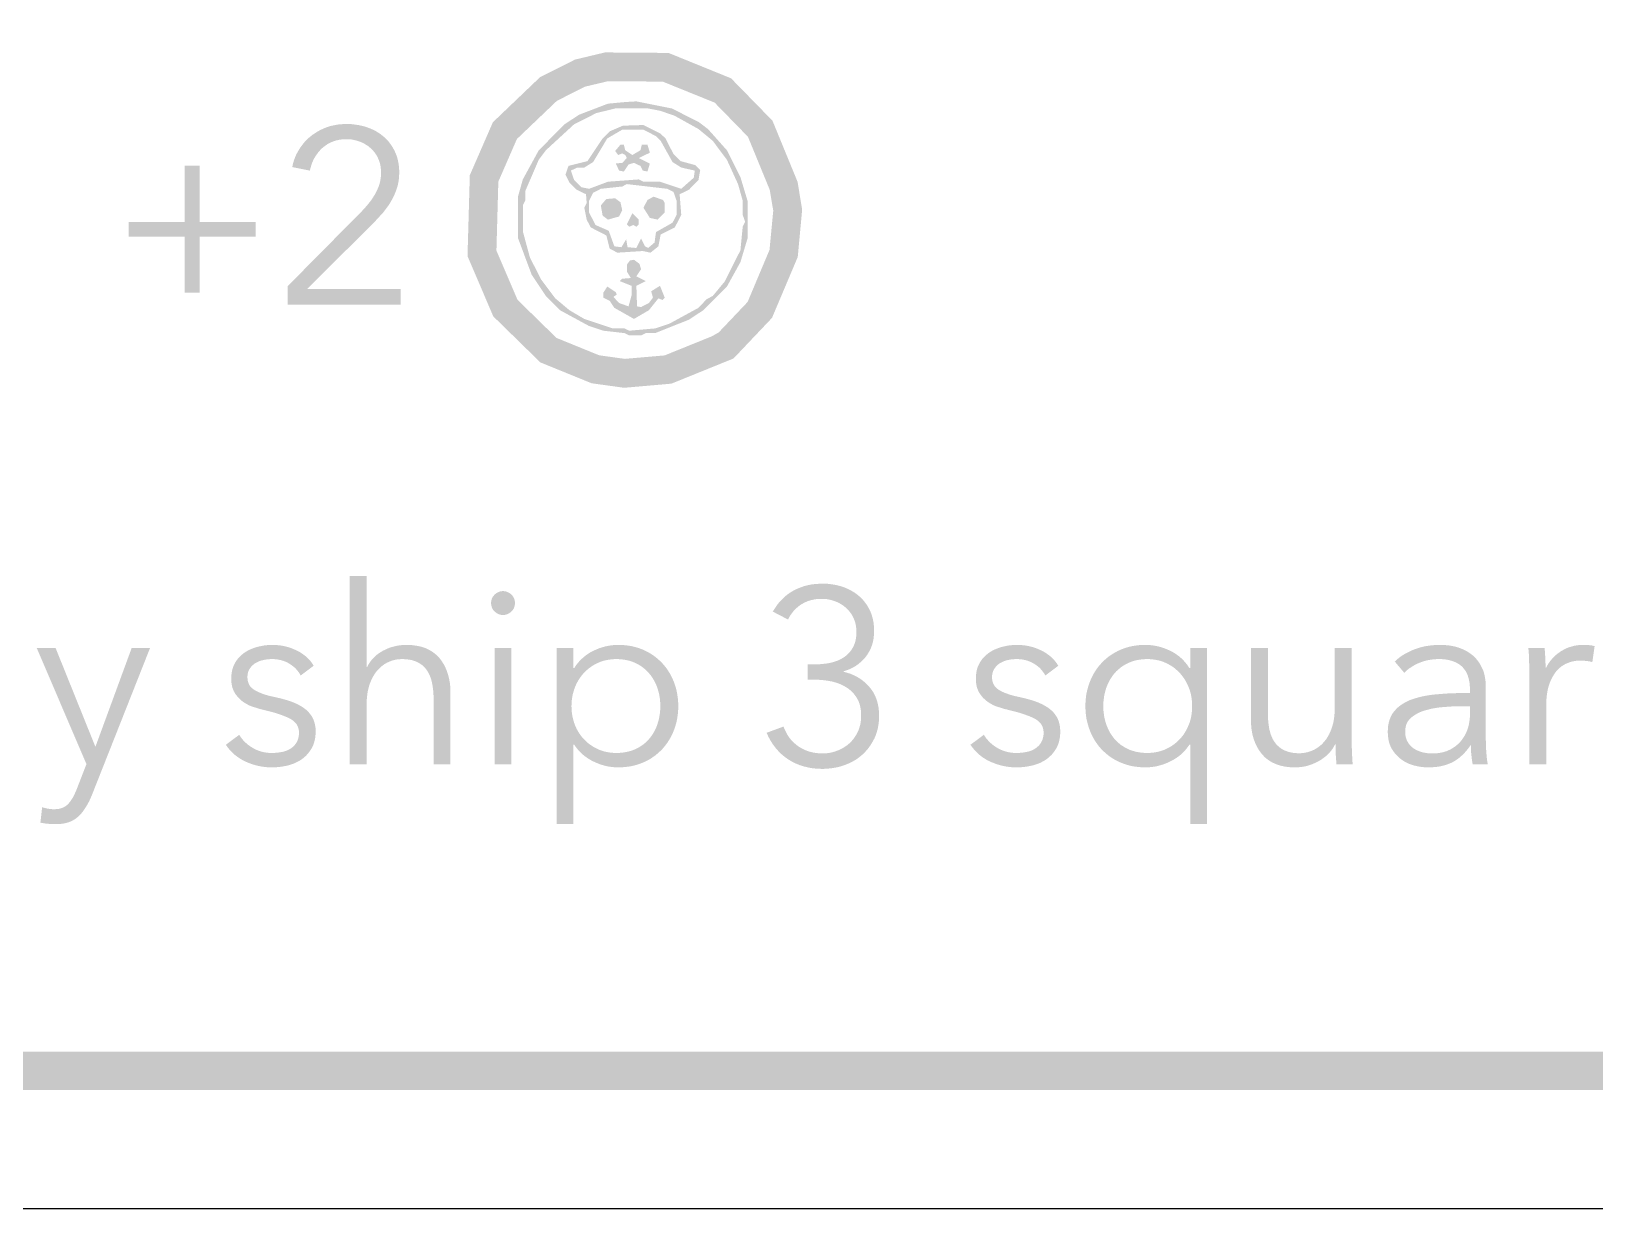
# Model space of a CAD drawing. Header units: millimetres. Extents: x 6 to 297, y 55 to 451.
# Drawn here: x 24.69 to 41.02, y 202.36 to 214.66 of the extents above; entities that cross this region are included whole.
import ezdxf

# ---------------------------------------------------------------- set-up
doc = ezdxf.new("R2010")
doc.units = ezdxf.units.MM
doc.layers.add('CUT', color=1, linetype='Continuous')
doc.layers.add('RASTER', color=7, linetype='Continuous')

msp = doc.modelspace()

# ---------------------------------------------------------------- hatches: boundary and pattern name
at = {"layer": 'RASTER'}
h = msp.add_hatch(color=7, dxfattribs=at)
h.paths.add_polyline_path([(7.2, 240.8), (7.234, 241.316), (7.337, 241.763), (7.509, 242.141), (7.75, 242.45), (8.059, 242.691), (8.438, 242.863), (8.884, 242.966), (9.4, 243), (65.489, 243), (66.005, 242.966), (66.452, 242.863), (66.83, 242.691), (67.139, 242.45), (67.38, 242.141), (67.552, 241.763), (67.655, 241.316), (67.689, 240.8), (67.689, 205.8), (67.655, 205.284), (67.552, 204.837), (67.38, 204.459), (67.139, 204.15), (66.83, 203.909), (66.452, 203.738), (66.005, 203.634), (65.489, 203.6), (9.4, 203.6), (8.884, 203.634), (8.438, 203.737), (8.059, 203.909), (7.75, 204.15), (7.509, 204.459), (7.337, 204.837), (7.234, 205.284), (7.2, 205.8)])
h.paths.add_polyline_path([(7.6, 240.8), (7.6, 205.8), (7.628, 205.378), (7.712, 205.013), (7.853, 204.703), (8.05, 204.45), (8.303, 204.253), (8.612, 204.112), (8.978, 204.028), (9.4, 204), (65.489, 204), (65.911, 204.028), (66.277, 204.113), (66.586, 204.253), (66.839, 204.45), (67.036, 204.703), (67.177, 205.013), (67.261, 205.378), (67.289, 205.8), (67.289, 240.8), (67.261, 241.222), (67.177, 241.587), (67.036, 241.897), (66.839, 242.15), (66.586, 242.347), (66.277, 242.488), (65.911, 242.572), (65.489, 242.6), (9.4, 242.6), (8.978, 242.572), (8.612, 242.488), (8.303, 242.347), (8.05, 242.15), (7.853, 241.897), (7.712, 241.587), (7.628, 241.222), (7.6, 240.8)], flags=0)
h = msp.add_hatch(color=7, dxfattribs=at)
h.paths.add_polyline_path([(30.681, 214.435), (31.345, 214.43), (31.998, 214.165), (32.431, 213.722), (32.693, 213.084), (32.741, 212.794), (32.695, 212.299), (32.426, 211.663), (32.024, 211.239), (31.375, 210.976), (30.882, 210.933), (30.542, 210.98), (30.006, 211.198), (29.514, 211.679), (29.245, 212.308), (29.269, 213.153), (29.51, 213.706), (30.003, 214.177), (30.367, 214.36)])
h.paths.add_polyline_path([(30.715, 214.135), (30.47, 214.077), (30.178, 213.929), (29.761, 213.531), (29.567, 213.086), (29.547, 212.365), (29.767, 211.852), (30.174, 211.454), (30.621, 211.272), (30.889, 211.235), (31.304, 211.271), (31.851, 211.492), (32.171, 211.829), (32.4, 212.373), (32.439, 212.783), (32.402, 213.001), (32.175, 213.554), (31.827, 213.911), (31.285, 214.13), (30.715, 214.135)], flags=0)
h = msp.add_hatch(color=7, dxfattribs=at)
h.paths.add_polyline_path([(30.769, 214.238), (31.206, 214.246), (31.429, 214.196), (31.757, 214.055), (31.98, 213.907), (32.152, 213.734), (32.35, 213.438), (32.491, 213.06), (32.54, 212.813), (32.54, 212.591), (32.441, 212.146), (32.202, 211.719), (31.905, 211.422), (31.528, 211.232), (31.108, 211.133), (30.861, 211.133), (30.811, 211.158), (30.564, 211.183), (30.416, 211.232), (30.063, 211.422), (29.791, 211.669), (29.668, 211.842), (29.502, 212.171), (29.428, 212.467), (29.428, 212.862), (29.477, 213.109), (29.618, 213.463), (29.791, 213.71), (29.939, 213.858), (30.137, 214.006), (30.416, 214.147), (30.638, 214.221)])
h.paths.add_polyline_path([(30.984, 214.196), (30.935, 214.171), (30.737, 214.171), (30.416, 214.073), (30.186, 213.957), (29.915, 213.759), (29.742, 213.537), (29.601, 213.258), (29.527, 213.035), (29.502, 212.739), (29.477, 212.689), (29.502, 212.418), (29.576, 212.171), (29.717, 211.892), (29.841, 211.719), (30.088, 211.496), (30.441, 211.306), (30.688, 211.232), (30.885, 211.232), (30.935, 211.207), (31.034, 211.232), (31.231, 211.232), (31.552, 211.331), (31.93, 211.546), (32.152, 211.793), (32.367, 212.195), (32.441, 212.467), (32.441, 212.615), (32.466, 212.665), (32.441, 212.936), (32.343, 213.258), (32.177, 213.586), (32.113, 213.645), (32.078, 213.71), (31.856, 213.907), (31.503, 214.097), (31.256, 214.171)], flags=0)
h.paths.add_polyline_path([(30.893, 213.917), (31.009, 213.924), (31.379, 213.85), (31.658, 213.71), (31.757, 213.635), (31.955, 213.413), (32.096, 213.134), (32.17, 212.887), (32.17, 212.492), (32.096, 212.245), (31.955, 211.99), (31.708, 211.743), (31.56, 211.645), (31.206, 211.504), (31.108, 211.504), (31.058, 211.479), (30.935, 211.479), (30.885, 211.504), (30.663, 211.529), (30.515, 211.578), (30.211, 211.743), (30.063, 211.892), (29.915, 212.114), (29.774, 212.492), (29.774, 212.936), (29.823, 213.109), (29.989, 213.413), (30.26, 213.685), (30.409, 213.784), (30.712, 213.9)], flags=0)
h.paths.add_polyline_path([(30.787, 213.85), (30.589, 213.801), (30.359, 213.685), (30.063, 213.413), (29.989, 213.314), (29.848, 212.986), (29.848, 212.887), (29.823, 212.838), (29.823, 212.566), (29.897, 212.294), (30.013, 212.065), (30.162, 211.867), (30.31, 211.743), (30.465, 211.652), (30.762, 211.553), (30.885, 211.553), (30.935, 211.529), (31.206, 211.553), (31.355, 211.603), (31.658, 211.768), (31.742, 211.857), (31.807, 211.892), (31.93, 212.04), (32.096, 212.368), (32.12, 212.615), (32.145, 212.665), (32.12, 212.739), (32.12, 212.887), (32.071, 213.06), (31.955, 213.314), (31.807, 213.512), (31.658, 213.635), (31.404, 213.776), (31.256, 213.826), (31.132, 213.85)], flags=0)
h.paths.add_polyline_path([(30.868, 213.67), (31.083, 213.677), (31.263, 213.586), (31.313, 213.537), (31.397, 213.374), (31.471, 213.3), (31.626, 213.258), (31.676, 213.208), (31.658, 213.102), (31.56, 213.003), (31.461, 212.954), (31.478, 212.739), (31.411, 212.608), (31.263, 212.534), (31.239, 212.41), (31.157, 212.344), (31.076, 212.361), (30.811, 212.344), (30.73, 212.386), (30.695, 212.524), (30.532, 212.608), (30.49, 212.689), (30.465, 212.813), (30.49, 212.862), (30.483, 212.954), (30.384, 213.003), (30.31, 213.077), (30.268, 213.159), (30.3, 213.25), (30.498, 213.3), (30.656, 213.537), (30.73, 213.611)], flags=0)
h.paths.add_polyline_path([(30.861, 213.628), (30.705, 213.537), (30.557, 213.29), (30.465, 213.233), (30.391, 213.233), (30.325, 213.201), (30.359, 213.102), (30.433, 213.028), (30.515, 213.011), (30.712, 213.085), (31.034, 213.109), (31.083, 213.085), (31.256, 213.085), (31.478, 213.011), (31.609, 213.127), (31.619, 213.201), (31.478, 213.233), (31.387, 213.29), (31.263, 213.512), (31.214, 213.561), (31.083, 213.628)], flags=0)
h.paths.add_polyline_path([(30.843, 213.472), (30.878, 213.472), (30.893, 213.413), (30.967, 213.364), (31.051, 213.413), (31.066, 213.472), (31.125, 213.472), (31.15, 213.388), (31.034, 213.332), (31.15, 213.275), (31.125, 213.191), (31.076, 213.201), (31.051, 213.25), (30.984, 213.282), (30.927, 213.265), (30.878, 213.191), (30.829, 213.201), (30.794, 213.275), (30.861, 213.282), (30.91, 213.332), (30.893, 213.364), (30.861, 213.381), (30.819, 213.364), (30.787, 213.406)], flags=0)
h.paths.add_polyline_path([(30.91, 213.06), (30.861, 213.035), (30.638, 213.011), (30.557, 212.969), (30.515, 212.887), (30.515, 212.764), (30.582, 212.633), (30.72, 212.573), (30.779, 212.41), (30.853, 212.401), (30.903, 212.484), (30.917, 212.401), (31.009, 212.393), (31.058, 212.492), (31.1, 212.41), (31.132, 212.393), (31.199, 212.45), (31.214, 212.559), (31.387, 212.657), (31.429, 212.739), (31.429, 212.887), (31.397, 212.978), (31.33, 213.011)], flags=0)
h.paths.add_polyline_path([(31.189, 212.929), (31.288, 212.894), (31.305, 212.862), (31.305, 212.764), (31.231, 212.689), (31.15, 212.707), (31.083, 212.813), (31.125, 212.894)], flags=0)
h.paths.add_polyline_path([(30.695, 212.904), (30.787, 212.912), (30.843, 212.87), (30.861, 212.788), (30.829, 212.722), (30.712, 212.689), (30.656, 212.731), (30.638, 212.838)], flags=0)
h.paths.add_polyline_path([(30.967, 212.756), (31.034, 212.689), (31.034, 212.64), (31.009, 212.615), (30.977, 212.633), (30.935, 212.615), (30.91, 212.64)], flags=0)
h.paths.add_polyline_path([(30.942, 212.262), (30.984, 212.27), (31.041, 212.228), (31.058, 212.171), (31.009, 212.097), (31.108, 212.047), (31.009, 211.998), (31.016, 211.783), (31.058, 211.776), (31.14, 211.818), (31.182, 211.874), (31.164, 211.941), (31.256, 211.998), (31.305, 211.874), (31.281, 211.85), (31.239, 211.867), (31.14, 211.743), (30.984, 211.652), (30.779, 211.768), (30.73, 211.842), (30.663, 211.874), (30.663, 211.924), (30.705, 211.99), (30.794, 211.931), (30.804, 211.907), (30.769, 211.882), (30.829, 211.818), (30.927, 211.783), (30.959, 211.899), (30.959, 211.998), (30.836, 212.047), (30.861, 212.072), (30.952, 212.079), (30.91, 212.146), (30.91, 212.22)], flags=0)
for points in [[(28.545, 211.8), (27.367, 211.8), (27.367, 211.995), (28.121, 212.757), (28.131, 212.767), (28.142, 212.778), (28.152, 212.789), (28.162, 212.8), (28.172, 212.811), (28.183, 212.823), (28.193, 212.835), (28.203, 212.847), (28.213, 212.859), (28.222, 212.871), (28.232, 212.883), (28.241, 212.896), (28.25, 212.908), (28.258, 212.921), (28.266, 212.934), (28.274, 212.947), (28.282, 212.96), (28.289, 212.973), (28.296, 212.987), (28.302, 213), (28.308, 213.014), (28.314, 213.028), (28.319, 213.043), (28.324, 213.057), (28.328, 213.072), (28.332, 213.087), (28.335, 213.102), (28.337, 213.117), (28.339, 213.132), (28.341, 213.147), (28.342, 213.162), (28.342, 213.178), (28.342, 213.198), (28.34, 213.217), (28.338, 213.236), (28.335, 213.255), (28.331, 213.273), (28.326, 213.29), (28.32, 213.307), (28.313, 213.324), (28.306, 213.34), (28.298, 213.355), (28.289, 213.37), (28.279, 213.384), (28.269, 213.397), (28.258, 213.41), (28.246, 213.422), (28.234, 213.434), (28.221, 213.445), (28.208, 213.456), (28.194, 213.465), (28.18, 213.474), (28.165, 213.483), (28.149, 213.491), (28.133, 213.498), (28.117, 213.504), (28.1, 213.51), (28.084, 213.515), (28.066, 213.519), (28.049, 213.523), (28.032, 213.526), (28.014, 213.527), (27.996, 213.529), (27.978, 213.529), (27.942, 213.528), (27.907, 213.523), (27.873, 213.516), (27.842, 213.506), (27.811, 213.493), (27.782, 213.477), (27.754, 213.458), (27.728, 213.437), (27.704, 213.413), (27.682, 213.387), (27.663, 213.36), (27.645, 213.332), (27.63, 213.302), (27.617, 213.27), (27.607, 213.236), (27.598, 213.201), (27.414, 213.238), (27.419, 213.262), (27.425, 213.285), (27.432, 213.308), (27.44, 213.331), (27.449, 213.353), (27.459, 213.375), (27.471, 213.396), (27.483, 213.417), (27.496, 213.438), (27.51, 213.457), (27.524, 213.476), (27.539, 213.495), (27.555, 213.512), (27.572, 213.529), (27.589, 213.545), (27.608, 213.56), (27.626, 213.575), (27.646, 213.588), (27.666, 213.601), (27.686, 213.613), (27.708, 213.625), (27.73, 213.635), (27.752, 213.645), (27.775, 213.654), (27.799, 213.662), (27.823, 213.669), (27.848, 213.674), (27.873, 213.679), (27.898, 213.683), (27.924, 213.685), (27.951, 213.687), (27.978, 213.688), (28.006, 213.687), (28.033, 213.686), (28.06, 213.683), (28.087, 213.679), (28.113, 213.675), (28.139, 213.669), (28.165, 213.663), (28.19, 213.655), (28.215, 213.646), (28.238, 213.637), (28.262, 213.626), (28.284, 213.615), (28.305, 213.602), (28.326, 213.589), (28.346, 213.574), (28.365, 213.559), (28.384, 213.542), (28.401, 213.525), (28.418, 213.507), (28.433, 213.487), (28.448, 213.467), (28.462, 213.446), (28.474, 213.424), (28.486, 213.4), (28.497, 213.376), (28.506, 213.351), (28.514, 213.325), (28.52, 213.298), (28.525, 213.27), (28.529, 213.241), (28.531, 213.211), (28.532, 213.181), (28.531, 213.159), (28.53, 213.137), (28.528, 213.116), (28.526, 213.095), (28.522, 213.075), (28.518, 213.055), (28.513, 213.036), (28.507, 213.017), (28.501, 212.998), (28.494, 212.98), (28.486, 212.961), (28.479, 212.943), (28.47, 212.926), (28.461, 212.908), (28.452, 212.891), (28.442, 212.874), (28.432, 212.857), (28.421, 212.84), (28.41, 212.824), (28.398, 212.808), (28.386, 212.792), (28.374, 212.776), (28.361, 212.76), (28.347, 212.745), (28.333, 212.73), (28.32, 212.715), (28.306, 212.699), (28.291, 212.684), (28.277, 212.669), (28.262, 212.654), (28.248, 212.639), (28.233, 212.624), (27.57, 211.966), (28.545, 211.966)], [(26.447, 212.666), (27.032, 212.666), (27.032, 212.51), (26.447, 212.51), (26.447, 211.925), (26.291, 211.925), (26.291, 212.51), (25.706, 212.51), (25.706, 212.666), (26.291, 212.666), (26.291, 213.251), (26.447, 213.251)], [(28.196, 208.017), (28.21, 208.043), (28.225, 208.067), (28.243, 208.09), (28.262, 208.112), (28.284, 208.133), (28.307, 208.152), (28.333, 208.169), (28.36, 208.186), (28.389, 208.2), (28.418, 208.213), (28.448, 208.224), (28.479, 208.232), (28.509, 208.239), (28.541, 208.244), (28.572, 208.247), (28.605, 208.248), (28.661, 208.246), (28.713, 208.239), (28.762, 208.229), (28.807, 208.214), (28.849, 208.194), (28.887, 208.17), (28.921, 208.142), (28.952, 208.11), (28.979, 208.074), (29.002, 208.036), (29.022, 207.994), (29.038, 207.95), (29.051, 207.903), (29.06, 207.854), (29.066, 207.801), (29.067, 207.746), (29.067, 207), (28.891, 207), (28.891, 207.673), (28.89, 207.697), (28.89, 207.72), (28.888, 207.743), (28.887, 207.765), (28.885, 207.787), (28.882, 207.807), (28.879, 207.828), (28.875, 207.848), (28.871, 207.867), (28.866, 207.885), (28.86, 207.903), (28.854, 207.92), (28.847, 207.936), (28.839, 207.952), (28.831, 207.967), (28.822, 207.981), (28.812, 207.995), (28.801, 208.008), (28.79, 208.02), (28.778, 208.031), (28.764, 208.042), (28.751, 208.051), (28.736, 208.06), (28.72, 208.069), (28.704, 208.076), (28.686, 208.082), (28.668, 208.088), (28.648, 208.092), (28.628, 208.095), (28.606, 208.098), (28.584, 208.099), (28.56, 208.1), (28.543, 208.099), (28.526, 208.098), (28.508, 208.096), (28.491, 208.093), (28.474, 208.089), (28.457, 208.084), (28.441, 208.078), (28.424, 208.071), (28.408, 208.064), (28.392, 208.055), (28.376, 208.046), (28.361, 208.035), (28.347, 208.024), (28.332, 208.011), (28.319, 207.998), (28.306, 207.984), (28.293, 207.969), (28.281, 207.953), (28.27, 207.936), (28.259, 207.918), (28.249, 207.899), (28.239, 207.879), (28.231, 207.858), (28.222, 207.836), (28.215, 207.813), (28.209, 207.789), (28.203, 207.764), (28.199, 207.738), (28.196, 207.711), (28.193, 207.683), (28.192, 207.654), (28.191, 207.624), (28.191, 207), (28.014, 207), (28.014, 208.966), (28.191, 208.966), (28.191, 208.017)], [(32.798, 208.045), (32.879, 208.045), (32.901, 208.045), (32.923, 208.046), (32.944, 208.048), (32.965, 208.05), (32.985, 208.052), (33.006, 208.055), (33.026, 208.059), (33.045, 208.063), (33.065, 208.068), (33.083, 208.074), (33.101, 208.08), (33.119, 208.087), (33.135, 208.095), (33.151, 208.103), (33.167, 208.112), (33.182, 208.122), (33.196, 208.132), (33.21, 208.144), (33.222, 208.156), (33.234, 208.168), (33.245, 208.182), (33.256, 208.196), (33.265, 208.211), (33.274, 208.227), (33.282, 208.244), (33.289, 208.261), (33.295, 208.28), (33.3, 208.299), (33.303, 208.319), (33.306, 208.339), (33.307, 208.361), (33.308, 208.383), (33.308, 208.402), (33.306, 208.421), (33.304, 208.44), (33.301, 208.458), (33.297, 208.475), (33.292, 208.492), (33.286, 208.509), (33.279, 208.525), (33.272, 208.541), (33.264, 208.556), (33.255, 208.57), (33.245, 208.584), (33.235, 208.597), (33.224, 208.61), (33.212, 208.622), (33.2, 208.634), (33.187, 208.645), (33.174, 208.656), (33.16, 208.665), (33.146, 208.674), (33.131, 208.683), (33.115, 208.691), (33.099, 208.698), (33.083, 208.704), (33.066, 208.71), (33.05, 208.715), (33.032, 208.719), (33.015, 208.723), (32.998, 208.726), (32.98, 208.727), (32.962, 208.729), (32.944, 208.729), (32.915, 208.728), (32.887, 208.726), (32.86, 208.721), (32.834, 208.715), (32.808, 208.708), (32.784, 208.698), (32.76, 208.687), (32.737, 208.674), (32.715, 208.66), (32.695, 208.644), (32.675, 208.626), (32.656, 208.607), (32.639, 208.586), (32.622, 208.563), (32.607, 208.539), (32.593, 208.513), (32.434, 208.596), (32.457, 208.632), (32.48, 208.666), (32.505, 208.697), (32.532, 208.725), (32.56, 208.752), (32.589, 208.776), (32.62, 208.797), (32.653, 208.816), (32.687, 208.833), (32.721, 208.847), (32.757, 208.86), (32.795, 208.87), (32.833, 208.878), (32.872, 208.883), (32.913, 208.886), (32.954, 208.888), (32.982, 208.887), (33.008, 208.886), (33.035, 208.883), (33.061, 208.879), (33.086, 208.875), (33.112, 208.869), (33.137, 208.863), (33.161, 208.855), (33.185, 208.847), (33.208, 208.837), (33.231, 208.827), (33.253, 208.815), (33.274, 208.803), (33.294, 208.79), (33.314, 208.775), (33.333, 208.76), (33.351, 208.744), (33.368, 208.727), (33.384, 208.709), (33.399, 208.69), (33.413, 208.671), (33.426, 208.65), (33.438, 208.628), (33.45, 208.605), (33.46, 208.582), (33.468, 208.558), (33.476, 208.532), (33.482, 208.506), (33.487, 208.479), (33.49, 208.452), (33.492, 208.423), (33.493, 208.394), (33.491, 208.353), (33.487, 208.315), (33.48, 208.278), (33.47, 208.243), (33.457, 208.21), (33.441, 208.178), (33.423, 208.148), (33.402, 208.119), (33.378, 208.093), (33.353, 208.069), (33.327, 208.047), (33.299, 208.027), (33.27, 208.01), (33.239, 207.995), (33.207, 207.983), (33.173, 207.972), (33.173, 207.967), (33.212, 207.957), (33.249, 207.945), (33.284, 207.93), (33.318, 207.912), (33.351, 207.892), (33.381, 207.869), (33.411, 207.843), (33.438, 207.815), (33.463, 207.784), (33.485, 207.752), (33.503, 207.717), (33.518, 207.68), (33.53, 207.64), (33.538, 207.599), (33.543, 207.555), (33.545, 207.51), (33.544, 207.477), (33.542, 207.445), (33.538, 207.414), (33.533, 207.384), (33.526, 207.356), (33.518, 207.328), (33.508, 207.3), (33.497, 207.274), (33.484, 207.249), (33.47, 207.225), (33.456, 207.202), (33.44, 207.179), (33.424, 207.158), (33.406, 207.138), (33.387, 207.118), (33.368, 207.1), (33.347, 207.083), (33.326, 207.066), (33.304, 207.051), (33.28, 207.037), (33.256, 207.024), (33.232, 207.012), (33.206, 207.001), (33.179, 206.991), (33.152, 206.982), (33.125, 206.974), (33.097, 206.968), (33.068, 206.963), (33.04, 206.959), (33.011, 206.956), (32.982, 206.954), (32.952, 206.953), (32.902, 206.955), (32.854, 206.959), (32.807, 206.967), (32.762, 206.978), (32.719, 206.991), (32.677, 207.008), (32.637, 207.028), (32.598, 207.051), (32.562, 207.076), (32.527, 207.105), (32.495, 207.136), (32.466, 207.169), (32.438, 207.206), (32.413, 207.244), (32.39, 207.286), (32.369, 207.33), (32.546, 207.395), (32.559, 207.363), (32.574, 207.333), (32.59, 207.304), (32.609, 207.277), (32.629, 207.252), (32.652, 207.229), (32.676, 207.208), (32.702, 207.188), (32.73, 207.171), (32.759, 207.156), (32.788, 207.143), (32.819, 207.133), (32.851, 207.125), (32.884, 207.119), (32.917, 207.116), (32.952, 207.114), (32.971, 207.115), (32.991, 207.116), (33.01, 207.118), (33.029, 207.121), (33.048, 207.125), (33.067, 207.13), (33.085, 207.135), (33.104, 207.142), (33.122, 207.149), (33.14, 207.157), (33.157, 207.165), (33.173, 207.175), (33.189, 207.185), (33.205, 207.196), (33.22, 207.207), (33.234, 207.22), (33.248, 207.233), (33.26, 207.246), (33.273, 207.261), (33.284, 207.276), (33.295, 207.292), (33.305, 207.308), (33.315, 207.325), (33.324, 207.343), (33.332, 207.362), (33.338, 207.381), (33.344, 207.401), (33.349, 207.421), (33.353, 207.442), (33.355, 207.464), (33.357, 207.487), (33.357, 207.51), (33.357, 207.535), (33.355, 207.56), (33.352, 207.583), (33.347, 207.605), (33.342, 207.627), (33.335, 207.647), (33.327, 207.667), (33.317, 207.685), (33.307, 207.703), (33.295, 207.719), (33.283, 207.735), (33.27, 207.75), (33.256, 207.764), (33.241, 207.777), (33.226, 207.789), (33.209, 207.801), (33.192, 207.811), (33.174, 207.821), (33.156, 207.83), (33.137, 207.839), (33.118, 207.846), (33.098, 207.853), (33.077, 207.859), (33.056, 207.865), (33.034, 207.869), (33.013, 207.873), (32.991, 207.876), (32.969, 207.879), (32.947, 207.881), (32.924, 207.883), (32.902, 207.884), (32.879, 207.884), (32.798, 207.884)], [(25.355, 207.19), (25.36, 207.19), (25.737, 208.217), (25.929, 208.217), (25.323, 206.685), (25.309, 206.651), (25.294, 206.619), (25.278, 206.588), (25.261, 206.559), (25.243, 206.532), (25.225, 206.506), (25.205, 206.482), (25.184, 206.461), (25.162, 206.441), (25.137, 206.424), (25.111, 206.409), (25.081, 206.397), (25.05, 206.388), (25.016, 206.381), (24.98, 206.377), (24.941, 206.376), (24.921, 206.376), (24.901, 206.377), (24.881, 206.378), (24.861, 206.38), (24.841, 206.382), (24.822, 206.385), (24.802, 206.388), (24.783, 206.392), (24.801, 206.553), (24.816, 206.548), (24.832, 206.544), (24.848, 206.54), (24.865, 206.537), (24.881, 206.535), (24.897, 206.533), (24.914, 206.532), (24.931, 206.532), (24.953, 206.533), (24.974, 206.535), (24.994, 206.54), (25.012, 206.546), (25.029, 206.554), (25.045, 206.563), (25.06, 206.575), (25.074, 206.588), (25.087, 206.603), (25.099, 206.619), (25.111, 206.637), (25.123, 206.656), (25.134, 206.677), (25.144, 206.699), (25.155, 206.723), (25.165, 206.748), (25.264, 207.003), (24.744, 208.217), (24.941, 208.217)], [(27.502, 207.928), (27.492, 207.947), (27.48, 207.964), (27.467, 207.981), (27.453, 207.997), (27.438, 208.012), (27.421, 208.026), (27.403, 208.039), (27.384, 208.052), (27.364, 208.063), (27.343, 208.073), (27.321, 208.081), (27.299, 208.088), (27.276, 208.093), (27.253, 208.097), (27.228, 208.099), (27.203, 208.1), (27.192, 208.1), (27.18, 208.099), (27.168, 208.098), (27.156, 208.097), (27.145, 208.096), (27.133, 208.094), (27.121, 208.092), (27.11, 208.089), (27.098, 208.087), (27.087, 208.083), (27.076, 208.08), (27.065, 208.076), (27.055, 208.071), (27.045, 208.066), (27.036, 208.061), (27.026, 208.056), (27.018, 208.05), (27.009, 208.043), (27.001, 208.036), (26.994, 208.029), (26.986, 208.021), (26.98, 208.013), (26.974, 208.005), (26.968, 207.996), (26.963, 207.986), (26.958, 207.977), (26.954, 207.967), (26.951, 207.956), (26.949, 207.945), (26.947, 207.934), (26.946, 207.922), (26.946, 207.91), (26.947, 207.889), (26.95, 207.87), (26.956, 207.851), (26.963, 207.834), (26.973, 207.818), (26.985, 207.804), (27, 207.791), (27.016, 207.779), (27.035, 207.768), (27.056, 207.757), (27.08, 207.747), (27.106, 207.737), (27.135, 207.727), (27.167, 207.718), (27.201, 207.71), (27.237, 207.702), (27.289, 207.69), (27.338, 207.677), (27.383, 207.663), (27.425, 207.648), (27.463, 207.631), (27.497, 207.613), (27.528, 207.594), (27.556, 207.573), (27.58, 207.551), (27.6, 207.527), (27.618, 207.502), (27.633, 207.474), (27.644, 207.445), (27.652, 207.414), (27.657, 207.381), (27.658, 207.346), (27.658, 207.32), (27.656, 207.296), (27.653, 207.272), (27.648, 207.25), (27.642, 207.228), (27.636, 207.208), (27.627, 207.189), (27.618, 207.17), (27.607, 207.153), (27.596, 207.136), (27.584, 207.12), (27.571, 207.105), (27.558, 207.091), (27.544, 207.078), (27.528, 207.065), (27.513, 207.053), (27.496, 207.042), (27.479, 207.032), (27.461, 207.023), (27.443, 207.014), (27.425, 207.007), (27.406, 207), (27.386, 206.994), (27.366, 206.988), (27.345, 206.984), (27.325, 206.98), (27.304, 206.976), (27.283, 206.974), (27.263, 206.972), (27.242, 206.97), (27.221, 206.969), (27.201, 206.969), (27.166, 206.97), (27.132, 206.972), (27.098, 206.977), (27.065, 206.983), (27.031, 206.991), (26.998, 207.001), (26.965, 207.013), (26.933, 207.026), (26.901, 207.041), (26.871, 207.059), (26.842, 207.078), (26.815, 207.099), (26.789, 207.123), (26.764, 207.148), (26.741, 207.176), (26.72, 207.205), (26.86, 207.309), (26.872, 207.29), (26.886, 207.271), (26.901, 207.253), (26.918, 207.235), (26.936, 207.219), (26.955, 207.203), (26.976, 207.188), (26.998, 207.174), (27.021, 207.161), (27.044, 207.15), (27.069, 207.141), (27.093, 207.133), (27.119, 207.127), (27.145, 207.123), (27.171, 207.12), (27.198, 207.12), (27.212, 207.12), (27.226, 207.12), (27.24, 207.121), (27.254, 207.122), (27.267, 207.124), (27.281, 207.125), (27.294, 207.128), (27.307, 207.13), (27.32, 207.133), (27.332, 207.136), (27.344, 207.14), (27.356, 207.144), (27.367, 207.149), (27.378, 207.154), (27.388, 207.16), (27.398, 207.166), (27.408, 207.173), (27.417, 207.18), (27.425, 207.188), (27.433, 207.196), (27.441, 207.204), (27.448, 207.213), (27.455, 207.223), (27.461, 207.233), (27.466, 207.243), (27.471, 207.254), (27.475, 207.266), (27.478, 207.278), (27.481, 207.291), (27.483, 207.304), (27.484, 207.318), (27.484, 207.333), (27.483, 207.356), (27.478, 207.378), (27.471, 207.398), (27.461, 207.417), (27.448, 207.434), (27.432, 207.45), (27.413, 207.464), (27.392, 207.477), (27.367, 207.489), (27.34, 207.501), (27.311, 207.512), (27.279, 207.524), (27.244, 207.535), (27.207, 207.546), (27.167, 207.556), (27.125, 207.567), (27.111, 207.57), (27.097, 207.574), (27.083, 207.577), (27.069, 207.581), (27.054, 207.586), (27.04, 207.59), (27.025, 207.595), (27.01, 207.599), (26.994, 207.604), (26.98, 207.61), (26.965, 207.616), (26.951, 207.623), (26.937, 207.631), (26.923, 207.639), (26.91, 207.647), (26.896, 207.657), (26.884, 207.666), (26.872, 207.677), (26.86, 207.688), (26.849, 207.699), (26.839, 207.711), (26.829, 207.724), (26.819, 207.737), (26.811, 207.751), (26.803, 207.766), (26.796, 207.782), (26.79, 207.798), (26.785, 207.816), (26.782, 207.834), (26.779, 207.853), (26.777, 207.873), (26.777, 207.894), (26.777, 207.917), (26.779, 207.939), (26.782, 207.961), (26.786, 207.981), (26.791, 208.001), (26.797, 208.019), (26.805, 208.037), (26.813, 208.054), (26.823, 208.071), (26.833, 208.086), (26.844, 208.101), (26.856, 208.115), (26.868, 208.128), (26.882, 208.141), (26.896, 208.152), (26.911, 208.164), (26.926, 208.174), (26.942, 208.184), (26.959, 208.193), (26.976, 208.201), (26.994, 208.208), (27.012, 208.215), (27.031, 208.222), (27.05, 208.227), (27.069, 208.232), (27.089, 208.236), (27.109, 208.24), (27.129, 208.243), (27.149, 208.245), (27.17, 208.247), (27.19, 208.248), (27.211, 208.248), (27.243, 208.247), (27.274, 208.244), (27.305, 208.24), (27.336, 208.234), (27.367, 208.226), (27.398, 208.216), (27.428, 208.204), (27.458, 208.191), (27.487, 208.176), (27.514, 208.159), (27.539, 208.141), (27.563, 208.122), (27.584, 208.101), (27.604, 208.079), (27.622, 208.055), (27.637, 208.03)], [(35.281, 207.928), (35.271, 207.947), (35.259, 207.964), (35.246, 207.981), (35.232, 207.997), (35.217, 208.012), (35.2, 208.026), (35.182, 208.039), (35.163, 208.052), (35.143, 208.063), (35.122, 208.073), (35.101, 208.081), (35.078, 208.088), (35.055, 208.093), (35.032, 208.097), (35.007, 208.099), (34.982, 208.1), (34.971, 208.1), (34.959, 208.099), (34.947, 208.098), (34.936, 208.097), (34.924, 208.096), (34.912, 208.094), (34.901, 208.092), (34.889, 208.089), (34.877, 208.087), (34.866, 208.083), (34.855, 208.08), (34.845, 208.076), (34.834, 208.071), (34.824, 208.066), (34.815, 208.061), (34.806, 208.056), (34.797, 208.05), (34.788, 208.043), (34.78, 208.036), (34.773, 208.029), (34.766, 208.021), (34.759, 208.013), (34.753, 208.005), (34.747, 207.996), (34.742, 207.986), (34.737, 207.977), (34.734, 207.967), (34.731, 207.956), (34.728, 207.945), (34.726, 207.934), (34.725, 207.922), (34.725, 207.91), (34.726, 207.889), (34.729, 207.87), (34.735, 207.851), (34.743, 207.834), (34.752, 207.818), (34.764, 207.804), (34.779, 207.791), (34.795, 207.779), (34.814, 207.768), (34.835, 207.757), (34.859, 207.747), (34.886, 207.737), (34.914, 207.727), (34.946, 207.718), (34.98, 207.71), (35.016, 207.702), (35.068, 207.69), (35.117, 207.677), (35.162, 207.663), (35.204, 207.648), (35.242, 207.631), (35.276, 207.613), (35.307, 207.594), (35.335, 207.573), (35.359, 207.551), (35.38, 207.527), (35.397, 207.502), (35.412, 207.474), (35.423, 207.445), (35.431, 207.414), (35.436, 207.381), (35.437, 207.346), (35.437, 207.32), (35.435, 207.296), (35.432, 207.272), (35.427, 207.25), (35.422, 207.228), (35.415, 207.208), (35.407, 207.189), (35.397, 207.17), (35.387, 207.153), (35.375, 207.136), (35.363, 207.12), (35.351, 207.105), (35.337, 207.091), (35.323, 207.078), (35.308, 207.065), (35.292, 207.053), (35.275, 207.042), (35.258, 207.032), (35.241, 207.023), (35.223, 207.014), (35.204, 207.007), (35.185, 207), (35.165, 206.994), (35.145, 206.988), (35.124, 206.984), (35.104, 206.98), (35.083, 206.976), (35.063, 206.974), (35.042, 206.972), (35.021, 206.97), (35.001, 206.969), (34.98, 206.969), (34.945, 206.97), (34.911, 206.972), (34.878, 206.977), (34.844, 206.983), (34.811, 206.991), (34.777, 207.001), (34.745, 207.013), (34.712, 207.026), (34.68, 207.041), (34.65, 207.059), (34.621, 207.078), (34.594, 207.099), (34.568, 207.123), (34.543, 207.148), (34.52, 207.176), (34.499, 207.205), (34.639, 207.309), (34.652, 207.29), (34.665, 207.271), (34.681, 207.253), (34.697, 207.235), (34.715, 207.219), (34.734, 207.203), (34.755, 207.188), (34.777, 207.174), (34.8, 207.161), (34.824, 207.15), (34.848, 207.141), (34.873, 207.133), (34.898, 207.127), (34.924, 207.123), (34.95, 207.12), (34.977, 207.12), (34.991, 207.12), (35.005, 207.12), (35.019, 207.121), (35.033, 207.122), (35.047, 207.124), (35.06, 207.125), (35.073, 207.128), (35.086, 207.13), (35.099, 207.133), (35.112, 207.136), (35.124, 207.14), (35.135, 207.144), (35.146, 207.149), (35.157, 207.154), (35.167, 207.16), (35.177, 207.166), (35.187, 207.173), (35.196, 207.18), (35.204, 207.188), (35.213, 207.196), (35.22, 207.204), (35.227, 207.213), (35.234, 207.223), (35.24, 207.233), (35.245, 207.243), (35.25, 207.254), (35.254, 207.266), (35.257, 207.278), (35.26, 207.291), (35.262, 207.304), (35.263, 207.318), (35.263, 207.333), (35.262, 207.356), (35.257, 207.378), (35.25, 207.398), (35.24, 207.417), (35.227, 207.434), (35.211, 207.45), (35.193, 207.464), (35.171, 207.477), (35.147, 207.489), (35.12, 207.501), (35.09, 207.512), (35.058, 207.524), (35.024, 207.535), (34.986, 207.546), (34.947, 207.556), (34.904, 207.567), (34.891, 207.57), (34.877, 207.574), (34.863, 207.577), (34.848, 207.581), (34.834, 207.586), (34.819, 207.59), (34.804, 207.595), (34.789, 207.599), (34.774, 207.604), (34.759, 207.61), (34.744, 207.616), (34.73, 207.623), (34.716, 207.631), (34.702, 207.639), (34.689, 207.647), (34.676, 207.657), (34.663, 207.666), (34.651, 207.677), (34.639, 207.688), (34.628, 207.699), (34.618, 207.711), (34.608, 207.724), (34.599, 207.737), (34.59, 207.751), (34.582, 207.766), (34.575, 207.782), (34.569, 207.798), (34.564, 207.816), (34.561, 207.834), (34.558, 207.853), (34.557, 207.873), (34.556, 207.894), (34.557, 207.917), (34.558, 207.939), (34.561, 207.961), (34.565, 207.981), (34.57, 208.001), (34.576, 208.019), (34.584, 208.037), (34.592, 208.054), (34.602, 208.071), (34.612, 208.086), (34.623, 208.101), (34.635, 208.115), (34.648, 208.128), (34.661, 208.141), (34.675, 208.152), (34.69, 208.164), (34.705, 208.174), (34.722, 208.184), (34.738, 208.193), (34.755, 208.201), (34.773, 208.208), (34.791, 208.215), (34.81, 208.222), (34.829, 208.227), (34.849, 208.232), (34.868, 208.236), (34.888, 208.24), (34.908, 208.243), (34.929, 208.245), (34.949, 208.247), (34.969, 208.248), (34.99, 208.248), (35.022, 208.247), (35.053, 208.244), (35.085, 208.24), (35.116, 208.234), (35.146, 208.226), (35.177, 208.216), (35.207, 208.204), (35.237, 208.191), (35.266, 208.176), (35.293, 208.159), (35.318, 208.141), (35.342, 208.122), (35.363, 208.101), (35.383, 208.079), (35.401, 208.055), (35.417, 208.03)], [(38.323, 207), (38.322, 207.013), (38.321, 207.025), (38.32, 207.039), (38.319, 207.052), (38.318, 207.066), (38.317, 207.08), (38.316, 207.094), (38.316, 207.109), (38.315, 207.124), (38.314, 207.138), (38.314, 207.151), (38.314, 207.164), (38.313, 207.176), (38.313, 207.187), (38.313, 207.198), (38.313, 207.208), (38.308, 207.208), (38.294, 207.182), (38.278, 207.157), (38.26, 207.134), (38.24, 207.111), (38.217, 207.09), (38.193, 207.071), (38.167, 207.052), (38.139, 207.035), (38.109, 207.02), (38.079, 207.006), (38.049, 206.995), (38.019, 206.985), (37.987, 206.978), (37.956, 206.973), (37.924, 206.97), (37.892, 206.969), (37.836, 206.971), (37.783, 206.977), (37.735, 206.988), (37.689, 207.003), (37.648, 207.023), (37.61, 207.046), (37.575, 207.074), (37.545, 207.107), (37.518, 207.142), (37.494, 207.181), (37.474, 207.222), (37.458, 207.267), (37.445, 207.313), (37.436, 207.363), (37.431, 207.415), (37.429, 207.471), (37.429, 208.217), (37.606, 208.217), (37.606, 207.543), (37.606, 207.52), (37.607, 207.496), (37.608, 207.474), (37.61, 207.452), (37.612, 207.43), (37.615, 207.409), (37.618, 207.389), (37.621, 207.369), (37.626, 207.35), (37.631, 207.332), (37.636, 207.314), (37.643, 207.297), (37.65, 207.28), (37.657, 207.265), (37.666, 207.25), (37.675, 207.235), (37.685, 207.222), (37.695, 207.209), (37.707, 207.197), (37.719, 207.186), (37.732, 207.175), (37.746, 207.165), (37.761, 207.156), (37.776, 207.148), (37.793, 207.141), (37.81, 207.135), (37.828, 207.129), (37.848, 207.125), (37.868, 207.121), (37.89, 207.119), (37.912, 207.117), (37.936, 207.117), (37.953, 207.117), (37.971, 207.119), (37.988, 207.121), (38.005, 207.124), (38.022, 207.128), (38.039, 207.133), (38.056, 207.139), (38.073, 207.146), (38.089, 207.153), (38.105, 207.162), (38.12, 207.171), (38.135, 207.182), (38.15, 207.193), (38.164, 207.205), (38.178, 207.219), (38.191, 207.233), (38.203, 207.248), (38.216, 207.264), (38.227, 207.281), (38.238, 207.299), (38.248, 207.318), (38.257, 207.338), (38.266, 207.359), (38.274, 207.381), (38.281, 207.404), (38.288, 207.428), (38.293, 207.453), (38.297, 207.479), (38.301, 207.506), (38.303, 207.534), (38.305, 207.563), (38.305, 207.593), (38.305, 208.217), (38.482, 208.217), (38.482, 207.268), (38.482, 207.255), (38.482, 207.241), (38.482, 207.227), (38.483, 207.211), (38.483, 207.195), (38.483, 207.178), (38.484, 207.159), (38.485, 207.14), (38.485, 207.121), (38.486, 207.102), (38.487, 207.084), (38.488, 207.066), (38.489, 207.049), (38.49, 207.032), (38.491, 207.016), (38.492, 207)], [(40.338, 207.949), (40.338, 207.962), (40.338, 207.975), (40.338, 207.99), (40.338, 208.006), (40.337, 208.022), (40.337, 208.039), (40.336, 208.057), (40.336, 208.076), (40.335, 208.096), (40.334, 208.114), (40.333, 208.133), (40.333, 208.15), (40.332, 208.168), (40.33, 208.185), (40.329, 208.201), (40.328, 208.217), (40.497, 208.217), (40.498, 208.204), (40.499, 208.191), (40.501, 208.178), (40.502, 208.165), (40.502, 208.151), (40.503, 208.137), (40.504, 208.122), (40.505, 208.108), (40.505, 208.093), (40.506, 208.079), (40.506, 208.066), (40.507, 208.053), (40.507, 208.041), (40.507, 208.03), (40.507, 208.019), (40.507, 208.009), (40.513, 208.009), (40.526, 208.035), (40.542, 208.06), (40.559, 208.083), (40.578, 208.105), (40.598, 208.126), (40.62, 208.146), (40.643, 208.164), (40.669, 208.182), (40.695, 208.197), (40.722, 208.211), (40.75, 208.222), (40.779, 208.231), (40.809, 208.239), (40.839, 208.244), (40.871, 208.247), (40.903, 208.248), (40.911, 208.248), (40.919, 208.248), (40.927, 208.248), (40.935, 208.247), (40.942, 208.247), (40.95, 208.247), (40.957, 208.246), (40.964, 208.245), (40.971, 208.245), (40.977, 208.244), (40.984, 208.243), (40.991, 208.242), (40.998, 208.24), (41.005, 208.239), (41.012, 208.237), (41.02, 208.235), (40.996, 208.069), (40.992, 208.07), (40.987, 208.071), (40.982, 208.073), (40.975, 208.074), (40.969, 208.075), (40.961, 208.076), (40.953, 208.078), (40.944, 208.079), (40.935, 208.08), (40.926, 208.081), (40.917, 208.082), (40.908, 208.083), (40.899, 208.083), (40.89, 208.084), (40.881, 208.084), (40.871, 208.084), (40.854, 208.084), (40.837, 208.083), (40.819, 208.081), (40.803, 208.078), (40.786, 208.074), (40.769, 208.07), (40.753, 208.064), (40.736, 208.058), (40.72, 208.051), (40.705, 208.043), (40.69, 208.034), (40.675, 208.025), (40.662, 208.014), (40.648, 208.002), (40.635, 207.99), (40.623, 207.976), (40.611, 207.962), (40.6, 207.946), (40.59, 207.93), (40.58, 207.913), (40.57, 207.894), (40.561, 207.875), (40.553, 207.855), (40.545, 207.833), (40.538, 207.811), (40.532, 207.788), (40.527, 207.763), (40.523, 207.737), (40.519, 207.711), (40.517, 207.683), (40.516, 207.654), (40.515, 207.624), (40.515, 207), (40.338, 207), (40.338, 207.949)]]:
    msp.add_hatch(color=7, dxfattribs=at).paths.add_polyline_path(points)
h = msp.add_hatch(color=7, dxfattribs=at)
h.paths.add_polyline_path([(29.704, 207), (29.528, 207), (29.528, 208.217), (29.704, 208.217)])
h.paths.add_polyline_path([(29.741, 208.685), (29.74, 208.671), (29.738, 208.659), (29.735, 208.647), (29.731, 208.635), (29.726, 208.624), (29.719, 208.614), (29.711, 208.604), (29.702, 208.595), (29.692, 208.587), (29.682, 208.58), (29.671, 208.574), (29.661, 208.569), (29.65, 208.565), (29.639, 208.562), (29.628, 208.561), (29.616, 208.56), (29.604, 208.561), (29.593, 208.562), (29.582, 208.565), (29.571, 208.569), (29.561, 208.574), (29.55, 208.58), (29.54, 208.587), (29.53, 208.595), (29.521, 208.604), (29.513, 208.614), (29.506, 208.624), (29.501, 208.635), (29.497, 208.647), (29.494, 208.659), (29.492, 208.671), (29.491, 208.685), (29.492, 208.698), (29.494, 208.711), (29.497, 208.723), (29.501, 208.735), (29.506, 208.745), (29.513, 208.756), (29.521, 208.765), (29.53, 208.775), (29.54, 208.783), (29.55, 208.79), (29.561, 208.796), (29.571, 208.801), (29.582, 208.805), (29.593, 208.807), (29.604, 208.809), (29.616, 208.81), (29.628, 208.809), (29.639, 208.807), (29.65, 208.805), (29.661, 208.801), (29.671, 208.796), (29.682, 208.79), (29.692, 208.783), (29.702, 208.775), (29.711, 208.765), (29.719, 208.756), (29.726, 208.745), (29.731, 208.735), (29.735, 208.723), (29.738, 208.711), (29.74, 208.698), (29.741, 208.685)])
h = msp.add_hatch(color=7, dxfattribs=at)
h.paths.add_polyline_path([(30.352, 206.376), (30.175, 206.376), (30.175, 208.217), (30.352, 208.217), (30.352, 208.006), (30.36, 208.006), (30.379, 208.035), (30.4, 208.062), (30.423, 208.088), (30.448, 208.111), (30.474, 208.133), (30.501, 208.153), (30.53, 208.171), (30.561, 208.187), (30.593, 208.201), (30.624, 208.214), (30.656, 208.224), (30.688, 208.233), (30.72, 208.239), (30.752, 208.244), (30.785, 208.247), (30.817, 208.248), (30.853, 208.247), (30.887, 208.245), (30.921, 208.241), (30.953, 208.236), (30.985, 208.229), (31.016, 208.22), (31.047, 208.21), (31.076, 208.199), (31.104, 208.186), (31.132, 208.172), (31.158, 208.156), (31.183, 208.14), (31.207, 208.123), (31.23, 208.104), (31.252, 208.084), (31.274, 208.063), (31.293, 208.041), (31.312, 208.019), (31.33, 207.995), (31.346, 207.97), (31.362, 207.944), (31.376, 207.917), (31.389, 207.889), (31.401, 207.861), (31.412, 207.831), (31.421, 207.801), (31.429, 207.77), (31.435, 207.739), (31.44, 207.707), (31.444, 207.675), (31.446, 207.642), (31.446, 207.608), (31.446, 207.575), (31.444, 207.542), (31.44, 207.51), (31.435, 207.478), (31.429, 207.447), (31.421, 207.416), (31.412, 207.386), (31.401, 207.356), (31.389, 207.327), (31.376, 207.3), (31.362, 207.273), (31.346, 207.247), (31.33, 207.222), (31.312, 207.198), (31.293, 207.175), (31.274, 207.153), (31.252, 207.133), (31.23, 207.113), (31.207, 207.094), (31.183, 207.077), (31.158, 207.06), (31.132, 207.045), (31.104, 207.031), (31.076, 207.018), (31.047, 207.007), (31.016, 206.997), (30.985, 206.988), (30.953, 206.981), (30.921, 206.976), (30.887, 206.972), (30.853, 206.97), (30.817, 206.969), (30.785, 206.97), (30.752, 206.973), (30.72, 206.977), (30.688, 206.984), (30.656, 206.993), (30.624, 207.003), (30.593, 207.016), (30.561, 207.03), (30.53, 207.046), (30.501, 207.064), (30.474, 207.083), (30.448, 207.104), (30.423, 207.127), (30.4, 207.152), (30.379, 207.178), (30.36, 207.205), (30.352, 207.205)])
h.paths.add_polyline_path([(31.259, 207.608), (31.259, 207.634), (31.257, 207.658), (31.255, 207.683), (31.251, 207.707), (31.247, 207.731), (31.242, 207.754), (31.235, 207.777), (31.228, 207.8), (31.22, 207.822), (31.211, 207.843), (31.201, 207.863), (31.19, 207.883), (31.178, 207.902), (31.166, 207.921), (31.152, 207.939), (31.138, 207.955), (31.123, 207.972), (31.107, 207.987), (31.091, 208.001), (31.073, 208.015), (31.055, 208.028), (31.035, 208.04), (31.015, 208.051), (30.994, 208.061), (30.972, 208.07), (30.95, 208.078), (30.926, 208.085), (30.902, 208.09), (30.878, 208.094), (30.852, 208.097), (30.826, 208.099), (30.799, 208.1), (30.774, 208.099), (30.749, 208.097), (30.725, 208.094), (30.702, 208.09), (30.678, 208.085), (30.656, 208.079), (30.633, 208.071), (30.612, 208.062), (30.591, 208.052), (30.57, 208.041), (30.551, 208.03), (30.532, 208.017), (30.514, 208.004), (30.496, 207.989), (30.48, 207.974), (30.464, 207.958), (30.448, 207.941), (30.434, 207.923), (30.421, 207.905), (30.408, 207.886), (30.396, 207.866), (30.385, 207.845), (30.375, 207.824), (30.366, 207.802), (30.358, 207.779), (30.351, 207.756), (30.345, 207.733), (30.34, 207.709), (30.336, 207.684), (30.333, 207.66), (30.332, 207.634), (30.331, 207.608), (30.332, 207.583), (30.333, 207.557), (30.336, 207.532), (30.34, 207.508), (30.345, 207.484), (30.351, 207.46), (30.358, 207.437), (30.366, 207.415), (30.375, 207.393), (30.385, 207.371), (30.396, 207.351), (30.408, 207.331), (30.421, 207.312), (30.434, 207.294), (30.448, 207.277), (30.464, 207.26), (30.48, 207.244), (30.496, 207.229), (30.514, 207.215), (30.532, 207.202), (30.551, 207.189), (30.57, 207.178), (30.591, 207.167), (30.612, 207.157), (30.633, 207.148), (30.656, 207.141), (30.678, 207.134), (30.702, 207.129), (30.725, 207.125), (30.749, 207.122), (30.774, 207.12), (30.799, 207.12), (30.826, 207.12), (30.852, 207.122), (30.878, 207.125), (30.902, 207.129), (30.926, 207.134), (30.95, 207.141), (30.972, 207.148), (30.994, 207.157), (31.015, 207.167), (31.035, 207.178), (31.055, 207.19), (31.073, 207.202), (31.091, 207.216), (31.107, 207.23), (31.123, 207.245), (31.138, 207.261), (31.152, 207.278), (31.166, 207.296), (31.178, 207.314), (31.19, 207.333), (31.201, 207.353), (31.211, 207.374), (31.22, 207.395), (31.228, 207.417), (31.235, 207.44), (31.242, 207.463), (31.247, 207.486), (31.251, 207.51), (31.255, 207.534), (31.257, 207.558), (31.259, 207.583), (31.259, 207.608)], flags=0)
h = msp.add_hatch(color=7, dxfattribs=at)
h.paths.add_polyline_path([(36.787, 207.205), (36.767, 207.178), (36.746, 207.152), (36.723, 207.127), (36.699, 207.104), (36.673, 207.083), (36.645, 207.064), (36.616, 207.046), (36.585, 207.03), (36.554, 207.016), (36.522, 207.003), (36.49, 206.993), (36.458, 206.984), (36.426, 206.977), (36.394, 206.973), (36.362, 206.97), (36.329, 206.969), (36.294, 206.97), (36.259, 206.972), (36.226, 206.976), (36.193, 206.981), (36.161, 206.988), (36.13, 206.997), (36.1, 207.007), (36.071, 207.018), (36.042, 207.031), (36.015, 207.045), (35.988, 207.06), (35.963, 207.077), (35.939, 207.094), (35.916, 207.113), (35.894, 207.133), (35.873, 207.153), (35.853, 207.175), (35.834, 207.198), (35.817, 207.222), (35.8, 207.247), (35.785, 207.273), (35.771, 207.3), (35.757, 207.327), (35.746, 207.356), (35.735, 207.386), (35.726, 207.416), (35.718, 207.447), (35.711, 207.478), (35.706, 207.51), (35.703, 207.542), (35.701, 207.575), (35.7, 207.608), (35.701, 207.642), (35.703, 207.675), (35.706, 207.707), (35.711, 207.739), (35.718, 207.77), (35.726, 207.801), (35.735, 207.831), (35.746, 207.861), (35.757, 207.889), (35.771, 207.917), (35.785, 207.944), (35.8, 207.97), (35.817, 207.995), (35.834, 208.019), (35.853, 208.041), (35.873, 208.063), (35.894, 208.084), (35.916, 208.104), (35.939, 208.123), (35.963, 208.14), (35.988, 208.156), (36.015, 208.172), (36.042, 208.186), (36.071, 208.199), (36.1, 208.21), (36.13, 208.22), (36.161, 208.229), (36.193, 208.236), (36.226, 208.241), (36.259, 208.245), (36.294, 208.247), (36.329, 208.248), (36.362, 208.247), (36.394, 208.244), (36.426, 208.239), (36.458, 208.233), (36.49, 208.224), (36.522, 208.214), (36.554, 208.201), (36.585, 208.187), (36.616, 208.171), (36.645, 208.153), (36.673, 208.133), (36.699, 208.111), (36.723, 208.088), (36.746, 208.062), (36.767, 208.035), (36.787, 208.006), (36.795, 208.006), (36.795, 208.217), (36.971, 208.217), (36.971, 206.376), (36.795, 206.376), (36.795, 207.205)])
h.paths.add_polyline_path([(35.887, 207.608), (35.888, 207.583), (35.889, 207.558), (35.892, 207.534), (35.895, 207.51), (35.899, 207.486), (35.905, 207.463), (35.911, 207.44), (35.918, 207.417), (35.927, 207.395), (35.936, 207.374), (35.946, 207.353), (35.956, 207.333), (35.968, 207.314), (35.981, 207.296), (35.994, 207.278), (36.008, 207.261), (36.023, 207.245), (36.039, 207.23), (36.056, 207.216), (36.073, 207.202), (36.092, 207.19), (36.111, 207.178), (36.131, 207.167), (36.152, 207.157), (36.174, 207.148), (36.197, 207.141), (36.22, 207.134), (36.244, 207.129), (36.269, 207.125), (36.294, 207.122), (36.32, 207.12), (36.347, 207.12), (36.373, 207.12), (36.397, 207.122), (36.421, 207.125), (36.445, 207.129), (36.468, 207.134), (36.491, 207.141), (36.513, 207.148), (36.535, 207.157), (36.556, 207.167), (36.576, 207.178), (36.596, 207.189), (36.615, 207.202), (36.633, 207.215), (36.65, 207.229), (36.667, 207.244), (36.683, 207.26), (36.698, 207.277), (36.712, 207.294), (36.726, 207.312), (36.738, 207.331), (36.75, 207.351), (36.761, 207.371), (36.771, 207.393), (36.78, 207.415), (36.789, 207.437), (36.796, 207.46), (36.802, 207.484), (36.807, 207.508), (36.81, 207.532), (36.813, 207.557), (36.815, 207.583), (36.815, 207.608), (36.815, 207.634), (36.813, 207.66), (36.81, 207.684), (36.807, 207.709), (36.802, 207.733), (36.796, 207.756), (36.789, 207.779), (36.78, 207.802), (36.771, 207.824), (36.761, 207.845), (36.75, 207.866), (36.738, 207.886), (36.726, 207.905), (36.712, 207.923), (36.698, 207.941), (36.683, 207.958), (36.667, 207.974), (36.65, 207.989), (36.633, 208.004), (36.615, 208.017), (36.596, 208.03), (36.576, 208.041), (36.556, 208.052), (36.535, 208.062), (36.513, 208.071), (36.491, 208.079), (36.468, 208.085), (36.445, 208.09), (36.421, 208.094), (36.397, 208.097), (36.373, 208.099), (36.347, 208.1), (36.32, 208.099), (36.294, 208.097), (36.269, 208.094), (36.244, 208.09), (36.22, 208.085), (36.197, 208.078), (36.174, 208.07), (36.152, 208.061), (36.131, 208.051), (36.111, 208.04), (36.092, 208.028), (36.073, 208.015), (36.056, 208.001), (36.039, 207.987), (36.023, 207.972), (36.008, 207.955), (35.994, 207.939), (35.981, 207.921), (35.968, 207.902), (35.956, 207.883), (35.946, 207.863), (35.936, 207.843), (35.927, 207.822), (35.918, 207.8), (35.911, 207.777), (35.905, 207.754), (35.899, 207.731), (35.895, 207.707), (35.892, 207.683), (35.889, 207.658), (35.888, 207.634), (35.887, 207.608)], flags=0)
h = msp.add_hatch(color=7, dxfattribs=at)
h.paths.add_polyline_path([(39.717, 207.785), (39.716, 207.824), (39.712, 207.859), (39.705, 207.893), (39.696, 207.924), (39.685, 207.952), (39.67, 207.978), (39.653, 208.001), (39.634, 208.022), (39.612, 208.04), (39.587, 208.056), (39.561, 208.069), (39.532, 208.08), (39.5, 208.089), (39.467, 208.095), (39.43, 208.099), (39.392, 208.1), (39.365, 208.099), (39.338, 208.097), (39.312, 208.094), (39.287, 208.09), (39.262, 208.085), (39.237, 208.078), (39.213, 208.07), (39.189, 208.061), (39.166, 208.051), (39.144, 208.04), (39.123, 208.028), (39.103, 208.015), (39.083, 208.002), (39.065, 207.988), (39.047, 207.973), (39.031, 207.957), (38.932, 208.074), (38.951, 208.092), (38.973, 208.11), (38.995, 208.127), (39.019, 208.143), (39.045, 208.158), (39.072, 208.172), (39.101, 208.186), (39.131, 208.199), (39.162, 208.21), (39.194, 208.22), (39.228, 208.229), (39.262, 208.236), (39.298, 208.241), (39.334, 208.245), (39.372, 208.247), (39.41, 208.248), (39.435, 208.248), (39.459, 208.246), (39.482, 208.244), (39.506, 208.241), (39.529, 208.237), (39.551, 208.233), (39.573, 208.227), (39.595, 208.221), (39.616, 208.213), (39.636, 208.205), (39.656, 208.196), (39.675, 208.187), (39.694, 208.176), (39.712, 208.164), (39.729, 208.152), (39.746, 208.139), (39.761, 208.125), (39.776, 208.11), (39.79, 208.094), (39.803, 208.077), (39.816, 208.059), (39.827, 208.041), (39.837, 208.021), (39.847, 208.001), (39.856, 207.98), (39.863, 207.958), (39.869, 207.935), (39.874, 207.911), (39.878, 207.886), (39.881, 207.86), (39.883, 207.834), (39.883, 207.806), (39.883, 207.273), (39.883, 207.255), (39.884, 207.238), (39.884, 207.22), (39.885, 207.201), (39.885, 207.183), (39.886, 207.165), (39.887, 207.146), (39.889, 207.127), (39.89, 207.109), (39.892, 207.091), (39.893, 207.074), (39.895, 207.058), (39.897, 207.042), (39.899, 207.027), (39.902, 207.013), (39.904, 207), (39.746, 207), (39.744, 207.011), (39.742, 207.023), (39.74, 207.034), (39.738, 207.046), (39.737, 207.058), (39.735, 207.071), (39.734, 207.083), (39.733, 207.096), (39.731, 207.109), (39.73, 207.122), (39.729, 207.135), (39.729, 207.148), (39.728, 207.16), (39.728, 207.173), (39.727, 207.185), (39.727, 207.198), (39.722, 207.198), (39.701, 207.168), (39.679, 207.141), (39.657, 207.116), (39.633, 207.093), (39.61, 207.072), (39.585, 207.053), (39.56, 207.037), (39.534, 207.022), (39.507, 207.01), (39.478, 206.999), (39.449, 206.99), (39.418, 206.982), (39.385, 206.976), (39.352, 206.972), (39.317, 206.97), (39.28, 206.969), (39.263, 206.969), (39.245, 206.97), (39.227, 206.972), (39.209, 206.974), (39.191, 206.976), (39.173, 206.98), (39.154, 206.984), (39.136, 206.988), (39.118, 206.994), (39.1, 207), (39.082, 207.006), (39.065, 207.014), (39.048, 207.022), (39.032, 207.031), (39.016, 207.041), (39.001, 207.052), (38.986, 207.063), (38.971, 207.076), (38.958, 207.089), (38.945, 207.103), (38.932, 207.117), (38.921, 207.133), (38.91, 207.149), (38.899, 207.166), (38.89, 207.184), (38.882, 207.203), (38.875, 207.223), (38.869, 207.244), (38.865, 207.266), (38.862, 207.289), (38.86, 207.313), (38.859, 207.338), (38.86, 207.372), (38.863, 207.405), (38.869, 207.435), (38.877, 207.464), (38.887, 207.491), (38.899, 207.516), (38.914, 207.539), (38.931, 207.56), (38.949, 207.58), (38.969, 207.599), (38.991, 207.616), (39.014, 207.632), (39.039, 207.646), (39.065, 207.66), (39.092, 207.672), (39.122, 207.682), (39.152, 207.692), (39.184, 207.701), (39.216, 207.709), (39.25, 207.716), (39.285, 207.722), (39.321, 207.727), (39.358, 207.731), (39.396, 207.734), (39.435, 207.737), (39.474, 207.74), (39.514, 207.742), (39.554, 207.743), (39.594, 207.745), (39.635, 207.745), (39.676, 207.746), (39.717, 207.746)])
h.paths.add_polyline_path([(39.665, 207.608), (39.638, 207.608), (39.61, 207.608), (39.583, 207.607), (39.555, 207.606), (39.528, 207.605), (39.5, 207.603), (39.473, 207.601), (39.445, 207.599), (39.418, 207.597), (39.391, 207.594), (39.365, 207.59), (39.34, 207.586), (39.315, 207.581), (39.291, 207.575), (39.268, 207.569), (39.245, 207.563), (39.223, 207.556), (39.202, 207.548), (39.182, 207.539), (39.164, 207.529), (39.146, 207.519), (39.129, 207.508), (39.113, 207.496), (39.098, 207.484), (39.085, 207.47), (39.073, 207.455), (39.063, 207.44), (39.055, 207.423), (39.049, 207.405), (39.045, 207.387), (39.042, 207.367), (39.041, 207.346), (39.041, 207.33), (39.043, 207.315), (39.044, 207.3), (39.047, 207.286), (39.051, 207.273), (39.055, 207.26), (39.06, 207.248), (39.066, 207.237), (39.072, 207.226), (39.079, 207.216), (39.087, 207.206), (39.095, 207.197), (39.103, 207.188), (39.112, 207.18), (39.122, 207.172), (39.132, 207.165), (39.143, 207.159), (39.153, 207.152), (39.164, 207.147), (39.176, 207.142), (39.188, 207.137), (39.2, 207.133), (39.212, 207.129), (39.224, 207.126), (39.237, 207.123), (39.25, 207.121), (39.263, 207.119), (39.275, 207.117), (39.288, 207.116), (39.301, 207.115), (39.314, 207.115), (39.327, 207.114), (39.35, 207.115), (39.372, 207.116), (39.394, 207.119), (39.415, 207.123), (39.436, 207.127), (39.456, 207.133), (39.475, 207.139), (39.493, 207.147), (39.511, 207.155), (39.528, 207.165), (39.545, 207.175), (39.56, 207.185), (39.575, 207.197), (39.589, 207.209), (39.603, 207.222), (39.616, 207.235), (39.628, 207.25), (39.639, 207.264), (39.649, 207.28), (39.659, 207.295), (39.668, 207.312), (39.677, 207.329), (39.684, 207.346), (39.691, 207.364), (39.697, 207.382), (39.702, 207.401), (39.707, 207.42), (39.71, 207.439), (39.713, 207.458), (39.715, 207.478), (39.717, 207.497), (39.717, 207.517), (39.717, 207.608)], flags=0)

# ---------------------------------------------------------------- linework, layer by layer
at = {"layer": 'CUT'}
msp.add_lwpolyline([(65.89, 202.36), (8.999, 202.36), (8.517, 202.381), (8.075, 202.444), (7.675, 202.549), (7.315, 202.697), (6.997, 202.888), (6.722, 203.122), (6.488, 203.397), (6.297, 203.715), (6.149, 204.075), (6.044, 204.475), (5.981, 204.917), (5.96, 205.399), (5.96, 241.201)], dxfattribs=at)

doc.saveas('drawing.dxf')
